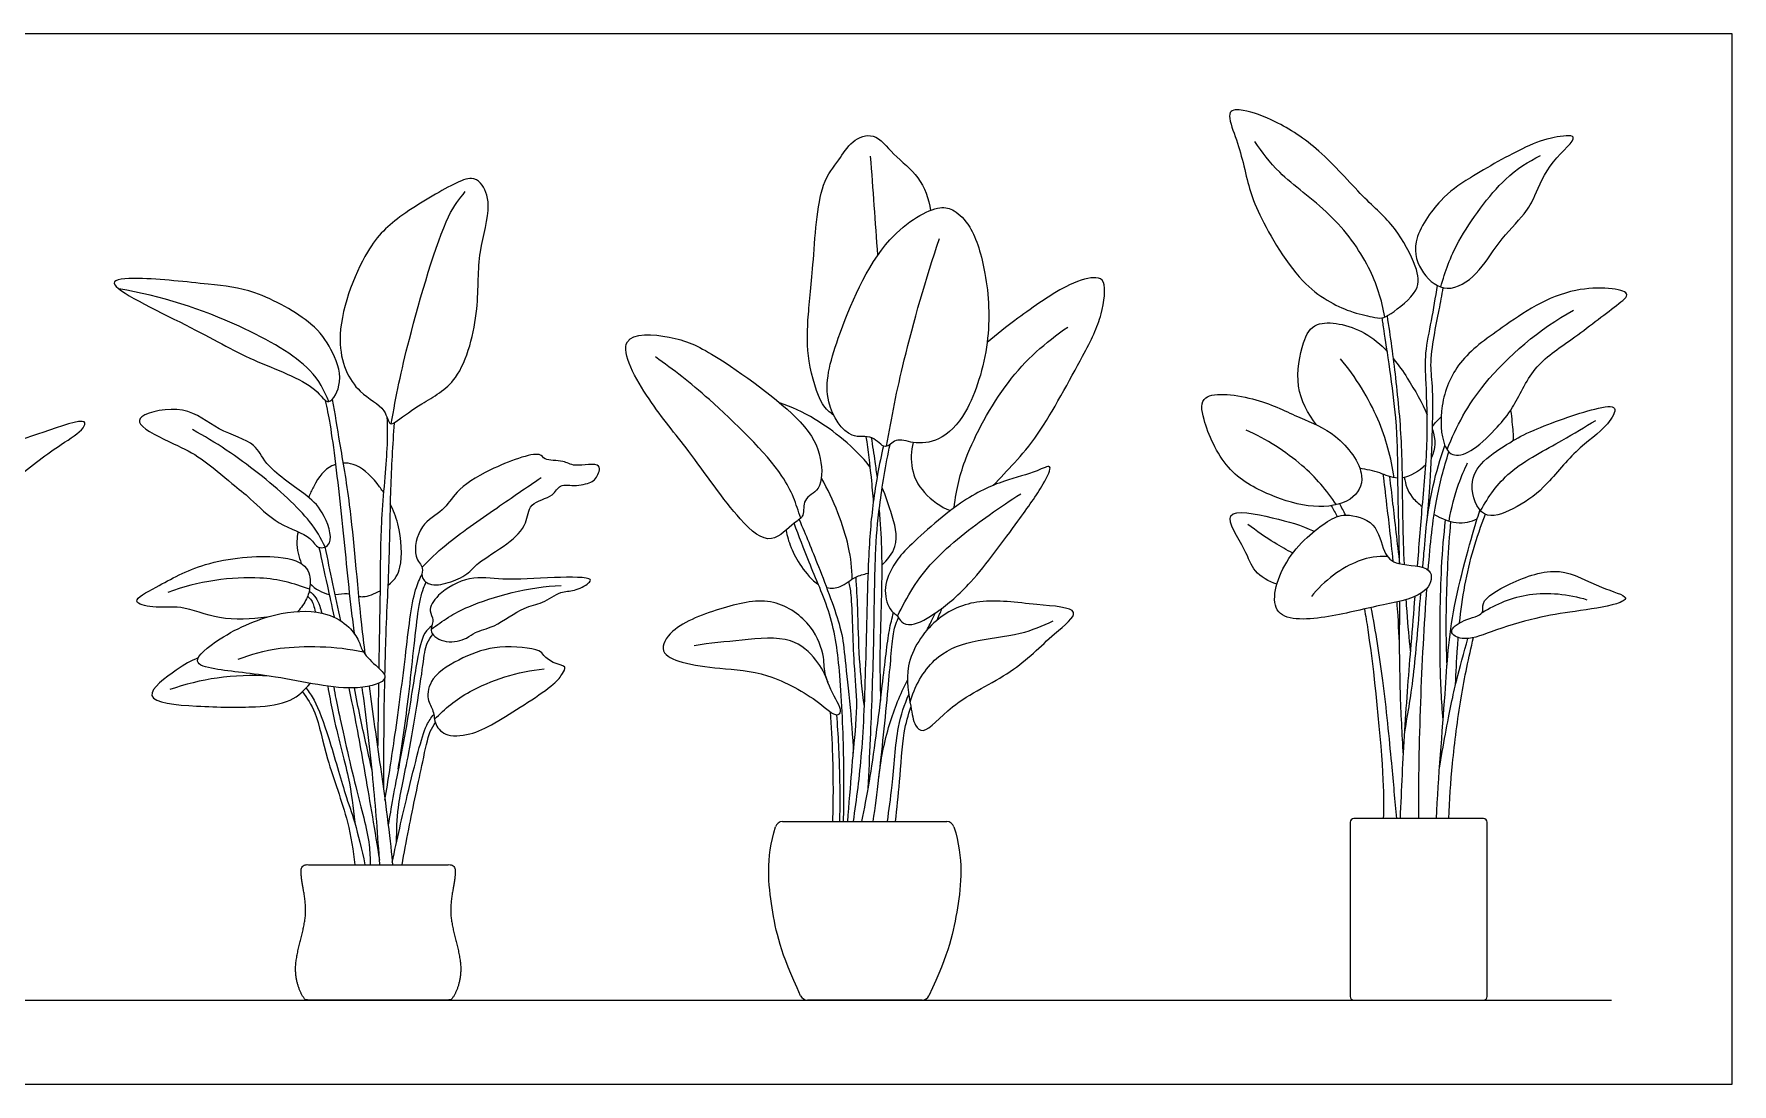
# Model space of a CAD drawing. Header units: millimetres. Extents: x 0.2 to 27.9, y 0.2 to 5.6.
# Drawn here: x 2.911 to 7.114, y 2.713 to 5.312 of the extents above; entities that cross this region are included whole.
import ezdxf

# ---------------------------------------------------------------- set-up
doc = ezdxf.new("R2010")
doc.units = ezdxf.units.MM
for name, color, linetype, true_color in [('AG-DIAGRAM', 7, 'Continuous', 0xfecc66), ('AG-PLANTS', 7, 'Continuous', 0x66ccff), ('X-VPRT', 6, 'Continuous', 0xff00ff)]:
    doc.layers.add(name, color=color, linetype=linetype, true_color=true_color)

msp = doc.modelspace()

# ---------------------------------------------------------------- linework, layer by layer
at = {"layer": 'AG-DIAGRAM'}
msp.add_line((0.4625, 2.921), (6.8157, 2.921), dxfattribs=at)
at = {"layer": 'AG-PLANTS'}
for centre, radius, start, end in [((4.7642, 3.3444), 0.0184, 90, 162.82), ((5.1706, 3.3444), 0.0184, 17.18, 90), ((6.1776, 3.3613), 0.0087, 90, 180), ((6.4988, 3.3613), 0.0087, 0, 90), ((4.8254, 2.9395), 0.0184, 205.0951, 270), ((5.1094, 2.9395), 0.0184, 270, 334.9049), ((6.1776, 2.9297), 0.0087, 180, 270), ((6.4988, 2.9297), 0.0087, 270, 360)]:
    msp.add_arc(centre, radius, start, end, dxfattribs=at)
for points, knots in [([(6.2699, 4.6205), (6.2599, 4.6137), (6.2481, 4.6067), (6.2204, 4.6127), (6.161, 4.6245), (6.0384, 4.6877), (5.9389, 4.871), (5.9171, 4.9333), (5.9021, 5.0037), (5.8835, 5.0616), (5.86, 5.1258), (5.9106, 5.125), (5.9889, 5.0964), (6.0968, 5.0271), (6.1972, 4.9085), (6.2815, 4.838), (6.333, 4.74), (6.345, 4.6752), (6.2879, 4.6329), (6.2699, 4.6205)], [0, 0, 0, 0, 0.297273, 0.587202, 1.031177, 1.722731, 2.564113, 3.048564, 3.530436, 4.014785, 4.440191, 4.775704, 5.315079, 5.986773, 6.719767, 7.344024, 7.951243, 8.402029, 8.941808, 8.941808, 8.941808, 8.941808]), ([(4.8908, 4.368), (4.8805, 4.3764), (4.8566, 4.393), (4.8238, 4.5066), (4.8252, 4.6058), (4.8409, 4.738), (4.8514, 4.9404), (4.9033, 4.9968), (4.9325, 5.049), (4.9936, 5.072), (5.0383, 5.0098), (5.1061, 4.9621), (5.1253, 4.9039), (5.1303, 4.8754)], [0, 0, 0, 0, 0.370677, 0.990661, 1.582365, 2.27453, 3.103324, 3.60539, 4.050078, 4.472674, 4.957079, 5.495085, 6.043145, 6.043145, 6.043145, 6.043145]), ([(6.2547, 4.6114), (6.2468, 4.6538), (6.2207, 4.7388), (6.1246, 4.8708), (5.9898, 4.9635), (5.9514, 5.0193), (5.9327, 5.0461)], [0, 0, 0, 0, 0.669344, 1.420248, 2.167649, 2.75028, 2.75028, 2.75028, 2.75028]), ([(6.7209, 5.0565), (6.7248, 5.0479), (6.6588, 4.9944), (6.6273, 4.9124), (6.6019, 4.8654), (6.532, 4.7962), (6.4882, 4.7171), (6.4089, 4.6661), (6.3427, 4.7177), (6.3157, 4.8006), (6.3928, 4.9072), (6.4615, 4.956), (6.603, 5.0355), (6.6626, 5.0555), (6.7179, 5.0633), (6.7209, 5.0565)], [0, 0, 0, 0, 0.519745, 1.09484, 1.520164, 2.093387, 2.667668, 3.19275, 3.684311, 4.207173, 4.848972, 5.415741, 6.149733, 6.65841, 7.065371, 7.065371, 7.065371, 7.065371]), ([(4.9997, 4.7643), (4.9969, 4.8054), (4.9912, 4.8876), (4.9851, 4.9689), (4.9819, 5.0095)], [0, 0, 0, 0, 0.654232, 1.304818, 1.304818, 1.304818, 1.304818]), ([(6.393, 4.686), (6.4041, 4.7251), (6.4291, 4.8002), (6.5474, 4.961), (6.6088, 4.995), (6.6398, 5.0113)], [0, 0, 0, 0, 0.650036, 1.463943, 2.066907, 2.066907, 2.066907, 2.066907]), ([(3.8111, 4.3553), (3.8034, 4.3498), (3.7894, 4.3398), (3.7824, 4.3901), (3.7061, 4.4221), (3.6421, 4.5566), (3.7284, 4.7827), (3.8146, 4.864), (3.9448, 4.9396), (3.9926, 4.959), (4.0214, 4.9446), (4.0469, 4.8836), (4.0066, 4.7684), (4.0158, 4.6347), (3.9717, 4.4501), (3.874, 4.4016), (3.8262, 4.3663), (3.8111, 4.3553)], [0, 0, 0, 0, 0.258002, 0.606445, 1.121266, 1.806447, 2.695775, 3.357654, 4.069728, 4.473436, 4.770449, 5.217535, 5.853515, 6.554205, 7.338528, 7.941886, 8.446596, 8.446596, 8.446596, 8.446596]), ([(3.7958, 4.3473), (3.8079, 4.4177), (3.8329, 4.543), (3.9272, 4.8648), (3.9639, 4.9022), (3.9789, 4.9225)], [0, 0, 0, 0, 0.861407, 1.910229, 2.421863, 2.421863, 2.421863, 2.421863]), ([(5.1885, 4.8743), (5.178, 4.8808), (5.148, 4.891), (5.0025, 4.811), (4.898, 4.5633), (4.8569, 4.4092), (4.9284, 4.3038), (4.9862, 4.3241), (5.0178, 4.2783), (5.0445, 4.3152), (5.0886, 4.296), (5.1568, 4.3035), (5.2283, 4.3759), (5.2814, 4.5496), (5.2716, 4.7143), (5.2358, 4.8344), (5.2015, 4.8662), (5.1885, 4.8743)], [0, 0, 0, 0, 0.354713, 1.067238, 2.043049, 2.785107, 3.374969, 3.789483, 4.159024, 4.481946, 4.865966, 5.33457, 5.907041, 6.69462, 7.464068, 8.111357, 8.550211, 8.550211, 8.550211, 8.550211]), ([(5.0215, 4.2916), (5.0337, 4.3634), (5.0618, 4.5062), (5.1185, 4.707), (5.1522, 4.8056)], [0, 0, 0, 0, 0.869257, 1.909457, 1.909457, 1.909457, 1.909457]), ([(3.6414, 4.4025), (3.6315, 4.4008), (3.6071, 4.4484), (3.4397, 4.5057), (3.3118, 4.5839), (3.0563, 4.7022), (3.1854, 4.7106), (3.3454, 4.6918), (3.4559, 4.6823), (3.6031, 4.6006), (3.647, 4.5349), (3.6808, 4.4571), (3.6523, 4.4044), (3.6414, 4.4025)], [0, 0, 0, 0, 0.399596, 1.16026, 1.972785, 2.813712, 3.273844, 4.048498, 4.686989, 5.427795, 5.954971, 6.48933, 6.928228, 6.928228, 6.928228, 6.928228]), ([(5.2844, 4.1947), (5.3031, 4.2127), (5.3408, 4.2537), (5.4014, 4.3207), (5.5082, 4.5165), (5.5552, 4.6077), (5.5665, 4.7), (5.5371, 4.7133), (5.4668, 4.6951), (5.344, 4.6079), (5.2949, 4.5694), (5.2702, 4.5484)], [0, 0, 0, 0, 0.518968, 1.088036, 1.960473, 2.591115, 3.111096, 3.384674, 3.869496, 4.594483, 5.174919, 5.174919, 5.174919, 5.174919]), ([(3.6414, 4.4025), (3.629, 4.4301), (3.6005, 4.492), (3.4131, 4.6016), (3.2244, 4.6653), (3.1218, 4.681)], [0, 0, 0, 0, 0.560624, 1.404824, 2.443085, 2.443085, 2.443085, 2.443085]), ([(6.3354, 3.9946), (6.3391, 4.0428), (6.3476, 4.1552), (6.3625, 4.3016), (6.357, 4.4453), (6.3526, 4.5217), (6.371, 4.603), (6.3799, 4.6604), (6.3849, 4.6895)], [2.63331, 2.63331, 2.63331, 2.63331, 3.267993, 4.023961, 4.720897, 5.232379, 5.761112, 6.314755, 6.314755, 6.314755, 6.314755]), ([(6.3485, 3.9917), (6.3494, 4.004), (6.3559, 4.082), (6.3668, 4.1752), (6.3772, 4.429), (6.3655, 4.4887), (6.3754, 4.565), (6.3891, 4.6263), (6.3957, 4.6659), (6.3987, 4.6843)], [1.598317, 1.598317, 1.598317, 1.598317, 1.732116, 2.485151, 3.395287, 3.864652, 4.362365, 4.843147, 5.258787, 5.258787, 5.258787, 5.258787]), ([(6.5705, 4.3883), (6.5585, 4.3683), (6.5339, 4.3403), (6.4789, 4.2821), (6.425, 4.2619), (6.3947, 4.2962), (6.3883, 4.397), (6.4342, 4.5075), (6.5475, 4.5875), (6.7033, 4.6964), (6.8804, 4.6788), (6.8188, 4.6347), (6.7172, 4.5538), (6.6203, 4.4936), (6.5864, 4.4148), (6.5705, 4.3883)], [0, 0, 0, 0, 0.464182, 0.989511, 1.403214, 1.751786, 2.329644, 2.961705, 3.647644, 4.487921, 5.147938, 5.512195, 6.202034, 6.841502, 7.457763, 7.457763, 7.457763, 7.457763]), ([(6.4083, 4.2836), (6.4322, 4.3417), (6.4907, 4.4557), (6.6379, 4.5834), (6.7213, 4.6284)], [0, 0, 0, 0, 0.807752, 1.799997, 1.799997, 1.799997, 1.799997]), ([(5.1884, 4.1391), (5.1953, 4.1896), (5.2124, 4.2661), (5.3153, 4.4621), (5.4146, 4.5486), (5.4696, 4.5868)], [0, 0, 0, 0, 0.63283, 1.492987, 2.32682, 2.32682, 2.32682, 2.32682]), ([(6.0856, 4.3444), (6.0637, 4.3721), (6.0284, 4.4369), (6.0493, 4.547), (6.0808, 4.6094), (6.1911, 4.5888), (6.2439, 4.544), (6.2604, 4.5263)], [0, 0, 0, 0, 0.605678, 1.216869, 1.659806, 2.300448, 2.642357, 2.642357, 2.642357, 2.642357]), ([(6.2909, 4.001), (6.2904, 4.0357), (6.2885, 4.1219), (6.2856, 4.2328), (6.2876, 4.3532), (6.2526, 4.577), (6.2494, 4.5986), (6.2477, 4.6094)], [0.97887, 0.97887, 0.97887, 0.97887, 1.438986, 2.099011, 2.776885, 3.643596, 3.980314, 3.980314, 3.980314, 3.980314]), ([(6.3029, 3.9988), (6.3014, 4.0336), (6.2976, 4.144), (6.2992, 4.2889), (6.2831, 4.4563), (6.2688, 4.5636), (6.2607, 4.6145)], [1.064741, 1.064741, 1.064741, 1.064741, 1.456913, 2.264956, 3.031727, 3.73105, 3.73105, 3.73105, 3.73105]), ([(4.5962, 4.5148), (4.5529, 4.5415), (4.4995, 4.5655), (4.3324, 4.5766), (4.4394, 4.3904), (4.5304, 4.2871), (4.6479, 4.1138), (4.7343, 4.0408), (4.7905, 4.1035), (4.8199, 4.1168), (4.8118, 4.1641), (4.8639, 4.1819), (4.8614, 4.2703), (4.8186, 4.3614), (4.6601, 4.4754), (4.5962, 4.5148)], [0, 0, 0, 0, 0.65141, 1.251164, 1.973651, 2.72477, 3.578054, 4.140633, 4.624318, 4.943802, 5.300711, 5.68885, 6.193784, 6.792335, 7.7534, 7.7534, 7.7534, 7.7534]), ([(4.8089, 4.1136), (4.7969, 4.1498), (4.7755, 4.225), (4.58, 4.4149), (4.4957, 4.4801), (4.4493, 4.5128)], [0, 0, 0, 0, 0.629396, 1.579593, 2.347357, 2.347357, 2.347357, 2.347357]), ([(6.2772, 4.2139), (6.27, 4.2634), (6.2447, 4.3615), (6.1823, 4.4634), (6.1444, 4.5082)], [0, 0, 0, 0, 0.720463, 1.501636, 1.501636, 1.501636, 1.501636]), ([(6.2758, 4.5085), (6.2882, 4.4932), (6.32, 4.447), (6.3467, 4.3989), (6.3592, 4.3696)], [2.7534474, 2.7534474, 2.7534474, 2.7534474, 3.0291636, 3.534985, 3.534985, 3.534985, 3.534985]), ([(6.1324, 4.3159), (6.1037, 4.3389), (6.0416, 4.3607), (5.9464, 4.4122), (5.794, 4.4317), (5.8043, 4.3507), (5.8578, 4.2283), (5.9675, 4.1687), (6.0742, 4.1357), (6.1739, 4.1496), (6.2154, 4.2219), (6.1635, 4.291), (6.1324, 4.3159)], [0, 0, 0, 0, 0.588062, 1.225333, 1.880949, 2.312437, 2.990273, 3.642206, 4.266067, 4.830625, 5.301838, 5.937489, 5.937489, 5.937489, 5.937489]), ([(3.6168, 4.0415), (3.6081, 4.0446), (3.5978, 4.0719), (3.5124, 4.0959), (3.4482, 4.163), (3.4022, 4.1983), (3.3243, 4.2656), (3.2633, 4.2952), (3.1678, 4.3393), (3.1744, 4.3732), (3.2916, 4.3974), (3.3622, 4.329), (3.4639, 4.3016), (3.4796, 4.2442), (3.583, 4.1736), (3.626, 4.1363), (3.6585, 4.0483), (3.625, 4.0387), (3.6168, 4.0415)], [0, 0, 0, 0, 0.328819, 0.87271, 1.437076, 1.893721, 2.473531, 2.995219, 3.567353, 3.821699, 4.416108, 5.009955, 5.581398, 6.017692, 6.65716, 7.135104, 7.649896, 7.961344, 7.961344, 7.961344, 7.961344]), ([(3.7052, 3.8266), (3.7025, 3.8462), (3.6905, 3.9373), (3.6752, 4.1151), (3.6473, 4.3422), (3.6373, 4.3849), (3.6329, 4.4051)], [2.413011, 2.413011, 2.413011, 2.413011, 2.665709, 3.576483, 4.452174, 4.915532, 4.915532, 4.915532, 4.915532]), ([(3.6497, 4.4076), (3.6559, 4.3717), (3.668, 4.2962), (3.6966, 4.1396), (3.7121, 3.9332), (3.7275, 3.8016), (3.7305, 3.7773)], [0, 0, 0, 0, 0.6147, 1.347776, 2.364086, 2.593128, 2.593128, 2.593128, 2.593128]), ([(4.98, 4.2412), (4.944, 4.2885), (4.8465, 4.3638), (4.7872, 4.3884), (4.7568, 4.3992)], [3.978698, 3.978698, 3.978698, 3.978698, 4.767506, 5.353293, 5.353293, 5.353293, 5.353293]), ([(6.5636, 4.3006), (6.5431, 4.2882), (6.4953, 4.258), (6.4586, 4.2), (6.4923, 4.1031), (6.5778, 4.1364), (6.6517, 4.1869), (6.7223, 4.2825), (6.8044, 4.3366), (6.8358, 4.3957), (6.765, 4.3852), (6.6208, 4.3338), (6.5825, 4.3121), (6.5636, 4.3006)], [0, 0, 0, 0, 0.522689, 1.000375, 1.517834, 2.01553, 2.583623, 3.224674, 3.823802, 4.204993, 4.613308, 5.356634, 5.840742, 5.840742, 5.840742, 5.840742]), ([(6.5655, 4.3802), (6.5674, 4.3709), (6.5697, 4.3401), (6.5727, 4.3209), (6.5715, 4.3053)], [1.4241248, 1.4241248, 1.4241248, 1.4241248, 1.6163279, 2.019442, 2.019442, 2.019442, 2.019442]), ([(2.5427, 3.9991), (2.5276, 4.0013), (2.5059, 4.0274), (2.5557, 4.1315), (2.778, 4.2748), (2.9136, 4.3186), (3.0448, 4.3652), (3.0329, 4.3307), (2.9719, 4.2926), (2.8575, 4.2102), (2.7161, 4.0626), (2.5755, 3.9945), (2.5427, 3.9991)], [0, 0, 0, 0, 0.350284, 0.934343, 1.886969, 2.652498, 3.258027, 3.483584, 3.969805, 4.671008, 5.547095, 6.310866, 6.310866, 6.310866, 6.310866]), ([(3.632, 4.0425), (3.6208, 4.0645), (3.5975, 4.1111), (3.4649, 4.2325), (3.3613, 4.3015), (3.3037, 4.3328)], [0, 0, 0, 0, 0.505716, 1.279772, 2.10464, 2.10464, 2.10464, 2.10464]), ([(3.7851, 4.3634), (3.7855, 4.3375), (3.7872, 4.2851), (3.7686, 4.1081), (3.7687, 3.9601), (3.7665, 3.8518), (3.7651, 3.7661), (3.7647, 3.7425)], [0, 0, 0, 0, 0.518743, 1.296034, 2.017552, 2.741899, 3.003063, 3.003063, 3.003063, 3.003063]), ([(3.8027, 4.3496), (3.799, 4.2949), (3.7925, 4.1851), (3.7913, 4.0117), (3.783, 3.8702), (3.7798, 3.7551), (3.7791, 3.7252)], [0, 0, 0, 0, 0.755018, 1.517797, 2.363876, 2.645706, 2.645706, 2.645706, 2.645706]), ([(6.1349, 4.1471), (6.1104, 4.1827), (6.0539, 4.2498), (5.961, 4.3099), (5.9112, 4.3318)], [0, 0, 0, 0, 0.670407, 1.422243, 1.422243, 1.422243, 1.422243]), ([(6.4913, 4.1322), (6.511, 4.167), (6.556, 4.2346), (6.6945, 4.3048), (6.7483, 4.3394), (6.7764, 4.3557)], [0, 0, 0, 0, 0.644235, 1.365405, 1.946227, 1.946227, 1.946227, 1.946227]), ([(5.0134, 4.2926), (5.003, 4.2467), (4.986, 4.1502), (4.9746, 4.0088), (4.97, 3.7515), (4.9619, 3.5357), (4.947, 3.4193), (4.9385, 3.3629)], [0, 0, 0, 0, 0.69958, 1.404197, 2.34774, 3.222578, 3.992484, 3.992484, 3.992484, 3.992484]), ([(4.9703, 4.3154), (4.9753, 4.282), (4.9834, 4.2149), (4.9869, 4.1734), (4.9884, 4.1526)], [0, 0, 0, 0, 0.592344, 1.057884, 1.057884, 1.057884, 1.057884]), ([(4.9762, 3.4452), (4.9781, 3.4863), (4.9818, 3.5705), (4.9911, 3.8032), (4.9917, 4.0204), (5.0026, 4.1428), (5.0192, 4.2462), (5.03, 4.2961)], [0, 0, 0, 0, 0.653735, 1.555432, 2.426922, 3.079505, 3.807989, 3.807989, 3.807989, 3.807989]), ([(4.9834, 4.3131), (4.9866, 4.2934), (4.9925, 4.254), (4.996, 4.2272), (4.9978, 4.2138)], [0, 0, 0, 0, 0.4552812, 0.8296947, 0.8296947, 0.8296947, 0.8296947]), ([(5.0875, 4.3011), (5.0816, 4.2803), (5.0805, 4.2352), (5.1053, 4.1791), (5.1557, 4.1408), (5.1798, 4.1327)], [0, 0, 0, 0, 0.472893, 0.939359, 1.364272, 1.364272, 1.364272, 1.364272]), ([(6.3579, 4.0981), (6.3615, 4.1304), (6.3722, 4.1945), (6.3915, 4.261), (6.4031, 4.2935)], [0, 0, 0, 0, 0.580446, 1.179513, 1.179513, 1.179513, 1.179513]), ([(3.6586, 4.247), (3.6551, 4.2459), (3.6329, 4.237), (3.6126, 4.2129), (3.5949, 4.1744), (3.5911, 4.1653)], [4.1967626, 4.1967626, 4.1967626, 4.1967626, 4.2844208, 4.7741469, 4.9163771, 4.9163771, 4.9163771, 4.9163771]), ([(3.7766, 4.1775), (3.7715, 4.1851), (3.7487, 4.2163), (3.715, 4.2469), (3.6846, 4.2506), (3.6764, 4.2502)], [3.1864173, 3.1864173, 3.1864173, 3.1864173, 3.3432631, 3.8570789, 4.0520505, 4.0520505, 4.0520505, 4.0520505]), ([(4.3035, 4.2155), (4.3003, 4.2098), (4.2944, 4.2033), (4.254, 4.1909), (4.2106, 4.2005), (4.1987, 4.1653), (4.133, 4.1534), (4.1343, 4.0971), (4.0842, 4.0475), (4.0097, 4.0057), (3.9855, 3.9732), (3.9378, 3.9528), (3.8904, 3.9439), (3.8671, 3.9691), (3.8776, 3.9921), (3.8471, 4.0185), (3.8646, 4.1011), (3.9259, 4.13), (3.9568, 4.1841), (4.0327, 4.2347), (4.1651, 4.2841), (4.1728, 4.2551), (4.2243, 4.2584), (4.2458, 4.2379), (4.3229, 4.2561), (4.3079, 4.2231), (4.3035, 4.2155)], [0, 0, 0, 0, 0.227623, 0.601014, 0.970544, 1.291197, 1.732933, 2.133126, 2.622548, 3.164954, 3.535406, 3.953739, 4.354407, 4.658492, 4.920723, 5.26122, 5.767193, 6.240198, 6.683721, 7.271995, 7.933101, 8.182577, 8.571931, 8.909741, 9.355314, 9.663982, 9.663982, 9.663982, 9.663982]), ([(6.3618, 3.9851), (6.367, 4.051), (6.3783, 4.1575), (6.4005, 4.2382), (6.4129, 4.2779)], [2.10075, 2.10075, 2.10075, 2.10075, 2.847626, 3.504884, 3.504884, 3.504884, 3.504884]), ([(6.4136, 4.1066), (6.4185, 4.1376), (6.4353, 4.1986), (6.4509, 4.2334), (6.4593, 4.2505)], [0, 0, 0, 0, 0.571399, 1.016184, 1.016184, 1.016184, 1.016184]), ([(3.8717, 3.9918), (3.8908, 4.0114), (3.9294, 4.0508), (4.0597, 4.141), (4.1294, 4.1895), (4.1663, 4.214)], [0, 0, 0, 0, 0.533593, 1.26501, 1.943588, 1.943588, 1.943588, 1.943588]), ([(4.9363, 3.9628), (4.9352, 3.9903), (4.9321, 4.0458), (4.8914, 4.1612), (4.86, 4.2124)], [0, 0, 0, 0, 0.534961, 1.325042, 1.325042, 1.325042, 1.325042]), ([(5.0836, 3.8506), (5.0729, 3.8492), (5.057, 3.8546), (5.0498, 3.8728), (5.0251, 3.8877), (5.0115, 3.9438), (5.0395, 4.0007), (5.0708, 4.0411), (5.2035, 4.1593), (5.3074, 4.207), (5.3875, 4.2255), (5.4369, 4.2526), (5.4052, 4.1865), (5.3458, 4.1062), (5.2347, 3.9521), (5.1536, 3.8844), (5.1014, 3.8528), (5.0836, 3.8506)], [0, 0, 0, 0, 0.297915, 0.543126, 0.844981, 1.274705, 1.72802, 2.154841, 2.930053, 3.577734, 4.119888, 4.456111, 4.851119, 5.473149, 6.283297, 6.904406, 7.398691, 7.398691, 7.398691, 7.398691]), ([(6.2866, 4.2129), (6.2701, 4.2134), (6.2408, 4.2291), (6.2089, 4.2335), (6.1923, 4.2375)], [4.8459178, 4.8459178, 4.8459178, 4.8459178, 5.2178669, 5.6385195, 5.6385195, 5.6385195, 5.6385195]), ([(6.2753, 4.0068), (6.2698, 4.0608), (6.258, 4.1613), (6.2538, 4.1971), (6.2506, 4.2225)], [1.988578, 1.988578, 1.988578, 1.988578, 2.519721, 3.0362, 3.0362, 3.0362, 3.0362]), ([(6.2661, 4.2168), (6.2686, 4.1942), (6.2738, 4.1491), (6.2851, 4.0504), (6.2909, 4.001)], [0, 0, 0, 0, 0.48567, 1.204242, 1.204242, 1.204242, 1.204242]), ([(6.3024, 4.2146), (6.3063, 4.1974), (6.3094, 4.1761), (6.3372, 4.15), (6.3472, 4.1423)], [0, 0, 0, 0, 0.4277714, 0.618362, 0.618362, 0.618362, 0.618362]), ([(5.0094, 3.9974), (5.0237, 4.0096), (5.0562, 4.0517), (5.0363, 4.1175), (5.0194, 4.1687), (5.0105, 4.1885)], [2.428664, 2.428664, 2.428664, 2.428664, 2.784616, 3.333431, 3.675446, 3.675446, 3.675446, 3.675446]), ([(5.0484, 3.8709), (5.0716, 3.9194), (5.1251, 4.0108), (5.2746, 4.1223), (5.3268, 4.1574), (5.3535, 4.174)], [0, 0, 0, 0, 0.747294, 1.537529, 2.109249, 2.109249, 2.109249, 2.109249]), ([(3.7872, 3.947), (3.8064, 3.9632), (3.8238, 3.9911), (3.821, 4.0815), (3.8007, 4.1337), (3.7929, 4.1492)], [1.654582, 1.654582, 1.654582, 1.654582, 2.077703, 2.70985, 3.003978, 3.003978, 3.003978, 3.003978]), ([(5.0031, 4.1343), (5.0058, 4.103), (5.0096, 4.0383), (5.0099, 3.9393), (5.0036, 3.782), (5.0054, 3.703), (5.0066, 3.6625)], [0, 0, 0, 0, 0.570471, 1.161587, 1.895718, 2.544095, 2.544095, 2.544095, 2.544095]), ([(5.9872, 3.9502), (5.9675, 3.9568), (5.926, 3.981), (5.9142, 4.0324), (5.8344, 4.1468), (5.9893, 4.1124), (6.0468, 4.0969), (6.0797, 4.0814)], [0, 0, 0, 0, 0.46457, 0.920063, 1.477488, 2.074171, 2.688246, 2.688246, 2.688246, 2.688246]), ([(6.2245, 4.0967), (6.208, 4.1142), (6.1554, 4.127), (6.1089, 4.1073), (5.9997, 4.0192), (5.9571, 3.8522), (6.1263, 3.8684), (6.2422, 3.8996), (6.3645, 3.9203), (6.3787, 3.9992), (6.2834, 3.9936), (6.2484, 4.0284), (6.241, 4.0792), (6.2245, 4.0967)], [0, 0, 0, 0, 0.493459, 0.90451, 1.605928, 2.262859, 2.916985, 3.610635, 4.236176, 4.635703, 5.150496, 5.551507, 6.048321, 6.048321, 6.048321, 6.048321]), ([(6.3765, 4.1229), (6.3947, 4.1127), (6.4372, 4.0957), (6.4676, 4.105), (6.4831, 4.1125)], [0.7886504, 0.7886504, 0.7886504, 0.7886504, 1.0872541, 1.4407811, 1.4407811, 1.4407811, 1.4407811]), ([(6.3823, 3.37), (6.3869, 3.4729), (6.4054, 3.6825), (6.4147, 3.8794), (6.4782, 4.0976), (6.4879, 4.1281), (6.4897, 4.1339)], [0, 0, 0, 0, 1.034748, 1.905768, 2.785221, 3.00151, 3.00151, 3.00151, 3.00151]), ([(6.4396, 3.8547), (6.4426, 3.8843), (6.4543, 3.9759), (6.4813, 4.0665), (6.5032, 4.1234)], [0.874698, 0.874698, 0.874698, 0.874698, 1.296192, 2.092109, 2.092109, 2.092109, 2.092109]), ([(3.565, 4.0803), (3.5635, 4.0719), (3.5593, 4.0379), (3.5671, 4.0192), (3.573, 4.0013)], [5.3366548, 5.3366548, 5.3366548, 5.3366548, 5.4703996, 5.9133077, 5.9133077, 5.9133077, 5.9133077]), ([(4.7726, 4.0836), (4.7756, 4.0689), (4.7823, 4.0407), (4.8189, 3.973), (4.8531, 3.9492)], [0, 0, 0, 0, 0.418113, 1.055771, 1.055771, 1.055771, 1.055771]), ([(4.9149, 3.3629), (4.9162, 3.4146), (4.9167, 3.5165), (4.9087, 3.7253), (4.888, 3.8741), (4.8282, 4.0037), (4.805, 4.0689), (4.7927, 4.101)], [0, 0, 0, 0, 0.733026, 1.579214, 2.308677, 3.000097, 3.597983, 3.597983, 3.597983, 3.597983]), ([(4.8049, 4.1101), (4.8218, 4.0717), (4.8516, 3.9994), (4.9115, 3.8411), (4.9167, 3.7738), (4.9362, 3.6122), (4.9391, 3.5321)], [0, 0, 0, 0, 0.66023, 1.401363, 1.906419, 2.818906, 2.818906, 2.818906, 2.818906]), ([(6.0269, 4.0272), (6.0113, 4.0353), (5.9804, 4.0523), (5.9365, 4.0821), (5.9155, 4.0983)], [0, 0, 0, 0, 0.4273338, 0.9521536, 0.9521536, 0.9521536, 0.9521536]), ([(6.3987, 3.6148), (6.395, 3.6625), (6.3889, 3.7539), (6.3929, 3.9924), (6.4005, 4.0698), (6.4046, 4.1096)], [0, 0, 0, 0, 0.705688, 1.601025, 2.246123, 2.246123, 2.246123, 2.246123]), ([(6.4085, 3.7501), (6.4066, 3.8007), (6.4051, 3.9019), (6.4119, 4.0377), (6.4181, 4.1053)], [0, 0, 0, 0, 0.724809, 1.564777, 1.564777, 1.564777, 1.564777]), ([(3.6168, 4.0415), (3.6238, 4.0094), (3.6314, 3.9743), (3.6479, 3.8975), (3.654, 3.8687)], [0, 0, 0, 0, 0.5843928, 0.8880175, 0.8880175, 0.8880175, 0.8880175]), ([(3.4875, 3.8686), (3.4491, 3.8632), (3.3714, 3.8591), (3.2764, 3.8998), (3.2123, 3.8895), (3.1438, 3.9064), (3.2268, 3.9491), (3.33, 4.0094), (3.5104, 4.0269), (3.5943, 3.999), (3.5961, 3.944), (3.5877, 3.9138), (3.573, 3.8918), (3.5641, 3.8828)], [0, 0, 0, 0, 0.63533, 1.221632, 1.712154, 2.091615, 2.546051, 3.22634, 4.018078, 4.530786, 4.92493, 5.257262, 5.620098, 5.620098, 5.620098, 5.620098]), ([(6.261, 4.0191), (6.2366, 4.0189), (6.1858, 4.0167), (6.1017, 3.9585), (6.0726, 3.9196)], [0, 0, 0, 0, 0.503576, 1.213542, 1.213542, 1.213542, 1.213542]), ([(3.5933, 3.938), (3.5538, 3.9523), (3.4716, 3.9773), (3.3142, 3.9583), (3.243, 3.9299)], [0, 0, 0, 0, 0.661082, 1.553543, 1.553543, 1.553543, 1.553543]), ([(3.78, 3.4161), (3.7882, 3.4658), (3.804, 3.5662), (3.8307, 3.7648), (3.8477, 3.9251), (3.8658, 3.963), (3.8716, 3.974)], [0, 0, 0, 0, 0.722794, 1.571827, 2.332214, 2.644174, 2.644174, 2.644174, 2.644174]), ([(3.813, 3.4928), (3.8225, 3.5546), (3.8401, 3.6702), (3.8588, 3.8736), (3.8711, 3.9304), (3.8794, 3.9508), (3.8816, 3.9557)], [0, 0, 0, 0, 0.805864, 1.639791, 2.110461, 2.264478, 2.264478, 2.264478, 2.264478]), ([(4.0041, 3.8307), (3.9959, 3.8268), (3.9831, 3.8144), (3.9324, 3.8011), (3.8848, 3.8286), (3.905, 3.8625), (3.8849, 3.8848), (3.911, 3.9296), (3.9906, 3.9743), (4.0743, 3.9583), (4.1878, 3.9677), (4.297, 3.9686), (4.283, 3.9505), (4.248, 3.9316), (4.2141, 3.9347), (4.1693, 3.9009), (4.1225, 3.8958), (4.0533, 3.843), (4.0153, 3.8361), (4.0041, 3.8307)], [0, 0, 0, 0, 0.301935, 0.720275, 1.108755, 1.42868, 1.714053, 2.103831, 2.652748, 3.186864, 3.852212, 4.405922, 4.58755, 4.95588, 5.300464, 5.721639, 6.129494, 6.674195, 7.085364, 7.085364, 7.085364, 7.085364]), ([(4.873, 3.9419), (4.8848, 3.9396), (4.914, 3.9423), (4.9405, 3.9704), (4.9644, 3.9741), (4.9753, 3.9777)], [1.2013964, 1.2013964, 1.2013964, 1.2013964, 1.4601909, 1.8576675, 2.1452132, 2.1452132, 2.1452132, 2.1452132]), ([(4.9254, 3.3629), (4.9284, 3.4035), (4.9353, 3.4868), (4.9385, 3.5297), (4.952, 3.6564), (4.9391, 3.746), (4.9367, 3.9242), (4.9303, 3.946), (4.9282, 3.9572)], [0, 0, 0, 0, 0.650498, 1.056442, 1.690342, 2.300365, 3.064338, 3.408259, 3.408259, 3.408259, 3.408259]), ([(4.9451, 3.968), (4.9466, 3.9417), (4.9498, 3.8887), (4.9522, 3.7632), (4.9606, 3.6869), (4.9657, 3.6477)], [0, 0, 0, 0, 0.523693, 1.177551, 1.817949, 1.817949, 1.817949, 1.817949]), ([(6.495, 3.8799), (6.4896, 3.8713), (6.45, 3.8648), (6.4064, 3.8328), (6.4513, 3.8071), (6.5197, 3.8346), (6.6293, 3.8689), (6.7214, 3.8828), (6.8209, 3.8962), (6.867, 3.9194), (6.7788, 3.9417), (6.6888, 4), (6.5685, 3.957), (6.4886, 3.91), (6.4988, 3.8858), (6.495, 3.8799)], [0, 0, 0, 0, 0.409353, 0.78744, 1.115601, 1.619765, 2.252002, 2.836834, 3.436377, 3.740745, 4.215612, 4.835588, 5.494905, 6.027733, 6.310744, 6.310744, 6.310744, 6.310744]), ([(3.5886, 3.9204), (3.5921, 3.9173), (3.5999, 3.9106), (3.6047, 3.8953), (3.6076, 3.8815)], [0, 0, 0, 0, 0.2209327, 0.5217969, 0.5217969, 0.5217969, 0.5217969]), ([(3.5925, 3.9333), (3.5987, 3.9286), (3.6102, 3.9162), (3.6171, 3.9022), (3.622, 3.8853), (3.6238, 3.8787)], [0, 0, 0, 0, 0.2850235, 0.5664748, 0.7130062, 0.7130062, 0.7130062, 0.7130062]), ([(3.657, 3.9247), (3.6674, 3.9255), (3.6796, 3.9283), (3.6908, 3.9264), (3.6929, 3.926)], [0.5533781, 0.5533781, 0.5533781, 0.5533781, 0.8253107, 0.8858462, 0.8858462, 0.8858462, 0.8858462]), ([(3.7148, 3.9202), (3.7184, 3.9196), (3.7339, 3.9182), (3.7541, 3.9263), (3.7679, 3.9342)], [1.0991741, 1.0991741, 1.0991741, 1.0991741, 1.199251, 1.5029491, 1.5029491, 1.5029491, 1.5029491]), ([(3.8947, 3.8389), (3.9237, 3.8603), (3.9835, 3.9027), (4.1381, 3.9451), (4.2163, 3.9469)], [0, 0, 0, 0, 0.612664, 1.513881, 1.513881, 1.513881, 1.513881]), ([(4.8995, 3.6591), (4.9051, 3.6485), (4.9115, 3.636), (4.8961, 3.6194), (4.8486, 3.666), (4.7284, 3.7343), (4.6109, 3.7407), (4.5199, 3.7525), (4.4549, 3.7804), (4.4903, 3.848), (4.6178, 3.8948), (4.742, 3.9225), (4.8398, 3.8518), (4.8691, 3.7702), (4.8651, 3.7237), (4.8903, 3.6765), (4.8995, 3.6591)], [0, 0, 0, 0, 0.296663, 0.500068, 0.938036, 1.639724, 2.283224, 2.855185, 3.286642, 3.716602, 4.40585, 5.064611, 5.681179, 6.210777, 6.614216, 7.106469, 7.106469, 7.106469, 7.106469]), ([(5.4841, 3.8804), (5.4883, 3.8688), (5.4247, 3.8207), (5.334, 3.7257), (5.1858, 3.663), (5.1166, 3.5753), (5.0884, 3.6021), (5.0813, 3.6514), (5.0601, 3.7528), (5.1373, 3.871), (5.2528, 3.9186), (5.38, 3.8991), (5.4794, 3.8936), (5.4841, 3.8804)], [0, 0, 0, 0, 0.494821, 1.200424, 1.962435, 2.530095, 2.811451, 3.220916, 3.809235, 4.483715, 5.120671, 5.820824, 6.387836, 6.387836, 6.387836, 6.387836]), ([(6.2931, 3.37), (6.2958, 3.4428), (6.3027, 3.5852), (6.3182, 3.7857), (6.3262, 3.8807), (6.3295, 3.92)], [0, 0, 0, 0, 0.870221, 1.729363, 2.291568, 2.291568, 2.291568, 2.291568]), ([(6.3037, 3.5849), (6.3124, 3.6348), (6.3262, 3.7102), (6.3382, 3.861), (6.3434, 3.9271)], [0, 0, 0, 0, 0.725171, 1.377285, 1.377285, 1.377285, 1.377285]), ([(6.3183, 3.7853), (6.3149, 3.8179), (6.3115, 3.8503), (6.3081, 3.902), (6.3074, 3.9123)], [0, 0, 0, 0, 0.5831025, 0.7191666, 0.7191666, 0.7191666, 0.7191666]), ([(6.3382, 3.37), (6.3382, 3.4659), (6.341, 3.6442), (6.3521, 3.8519), (6.3584, 3.9396)], [0, 0, 0, 0, 0.998424, 1.934294, 1.934294, 1.934294, 1.934294]), ([(6.495, 3.8799), (6.5306, 3.902), (6.6106, 3.9357), (6.7092, 3.9263), (6.7546, 3.912)], [0, 0, 0, 0, 0.659317, 1.362518, 1.362518, 1.362518, 1.362518]), ([(3.7267, 3.7827), (3.7208, 3.792), (3.7166, 3.8109), (3.6915, 3.8478), (3.6348, 3.884), (3.5176, 3.8874), (3.3789, 3.8269), (3.2939, 3.7561), (3.3703, 3.7354), (3.5115, 3.7259), (3.698, 3.6789), (3.7961, 3.7132), (3.7603, 3.7467), (3.7344, 3.7705), (3.7267, 3.7827)], [0, 0, 0, 0, 0.321597, 0.700604, 1.16843, 1.793799, 2.546438, 3.066624, 3.46902, 4.193635, 5.035481, 5.534193, 5.866428, 6.289724, 6.289724, 6.289724, 6.289724]), ([(4.9598, 3.3629), (4.9668, 3.3961), (4.9811, 3.462), (5.0113, 3.6949), (5.0256, 3.8321), (5.0348, 3.8653), (5.0387, 3.8801)], [0, 0, 0, 0, 0.593924, 1.50134, 2.192681, 2.591187, 2.591187, 2.591187, 2.591187]), ([(4.9884, 3.3629), (4.9933, 3.3994), (5.0031, 3.4724), (5.0258, 3.6863), (5.0362, 3.8232), (5.0428, 3.8505), (5.051, 3.8675)], [0, 0, 0, 0, 0.644862, 1.555556, 2.270793, 2.622622, 2.622622, 2.622622, 2.622622]), ([(5.121, 3.8362), (5.1262, 3.8461), (5.1361, 3.8661), (5.1402, 3.8749), (5.1423, 3.8793)], [0, 0, 0, 0, 0.3405481, 0.5651205, 0.5651205, 0.5651205, 0.5651205]), ([(5.1477, 3.8626), (5.1498, 3.8706), (5.1549, 3.8806), (5.1572, 3.8868), (5.1585, 3.8909)], [0.1173389, 0.1173389, 0.1173389, 0.1173389, 0.2917205, 0.5028083, 0.5028083, 0.5028083, 0.5028083]), ([(6.204, 3.8888), (6.2069, 3.8724), (6.2296, 3.7316), (6.2543, 3.4511), (6.251, 3.3968), (6.2506, 3.37)], [1.295315, 1.295315, 1.295315, 1.295315, 1.457341, 2.616999, 3.145123, 3.145123, 3.145123, 3.145123]), ([(6.2838, 3.37), (6.28, 3.4157), (6.2714, 3.5077), (6.2522, 3.7088), (6.232, 3.8329), (6.2206, 3.8926)], [0, 0, 0, 0, 0.690434, 1.535142, 2.291544, 2.291544, 2.291544, 2.291544]), ([(6.3003, 3.5277), (6.2975, 3.5795), (6.291, 3.6889), (6.2921, 3.805), (6.2855, 3.8949), (6.2846, 3.9065)], [0, 0, 0, 0, 0.734079, 1.544377, 1.661006, 1.661006, 1.661006, 1.661006]), ([(3.8962, 3.8474), (3.8897, 3.8419), (3.8738, 3.8298), (3.8566, 3.7522), (3.8375, 3.6147), (3.799, 3.4231), (3.7919, 3.3772), (3.7882, 3.3546)], [0, 0, 0, 0, 0.296857, 0.792706, 1.51443, 2.332058, 2.819614, 2.819614, 2.819614, 2.819614]), ([(3.8089, 3.3122), (3.8089, 3.3408), (3.8103, 3.4029), (3.8412, 3.5297), (3.8742, 3.745), (3.88, 3.7995), (3.8929, 3.8194), (3.8983, 3.8261)], [0, 0, 0, 0, 0.545566, 1.236302, 2.106239, 2.548291, 2.799473, 2.799473, 2.799473, 2.799473]), ([(5.0796, 3.6567), (5.0898, 3.6959), (5.1326, 3.7722), (5.2307, 3.8135), (5.3535, 3.8234), (5.4072, 3.8474), (5.4335, 3.8596)], [0, 0, 0, 0, 0.648475, 1.24719, 1.894066, 2.443275, 2.443275, 2.443275, 2.443275]), ([(3.4165, 3.7646), (3.4501, 3.777), (3.5191, 3.7993), (3.6597, 3.7982), (3.7267, 3.7827)], [0, 0, 0, 0, 0.610142, 1.455434, 1.455434, 1.455434, 1.455434]), ([(4.2195, 3.7295), (4.2142, 3.7212), (4.1991, 3.6979), (4.059, 3.6102), (4.0036, 3.5802), (3.9341, 3.5691), (3.9019, 3.6012), (3.9021, 3.6375), (3.8815, 3.6657), (3.8927, 3.7246), (3.9758, 3.7717), (4.0562, 3.8014), (4.1628, 3.7908), (4.1718, 3.7735), (4.1983, 3.7521), (4.2319, 3.7485), (4.2231, 3.735), (4.2195, 3.7295)], [0, 0, 0, 0, 0.351162, 1.098207, 1.597152, 2.060665, 2.426795, 2.769037, 3.103545, 3.523679, 4.081857, 4.655408, 5.233322, 5.47657, 5.81857, 6.11932, 6.356708, 6.356708, 6.356708, 6.356708]), ([(4.8765, 3.7067), (4.8699, 3.7267), (4.8493, 3.7648), (4.7859, 3.8251), (4.6605, 3.8106), (4.5845, 3.8049), (4.5455, 3.7977)], [0, 0, 0, 0, 0.467974, 0.991556, 1.635541, 2.277415, 2.277415, 2.277415, 2.277415]), ([(6.3897, 3.4948), (6.3978, 3.5478), (6.4186, 3.6544), (6.4314, 3.7106), (6.45, 3.7819), (6.46, 3.8158)], [0, 0, 0, 0, 0.746399, 1.209029, 1.815265, 1.815265, 1.815265, 1.815265]), ([(6.4128, 3.37), (6.4145, 3.4156), (6.4204, 3.5068), (6.4414, 3.6701), (6.462, 3.7688), (6.474, 3.8182)], [0, 0, 0, 0, 0.689055, 1.441132, 2.168067, 2.168067, 2.168067, 2.168067]), ([(6.4297, 3.702), (6.4305, 3.7324), (6.4324, 3.7659), (6.4357, 3.8096), (6.4363, 3.8182)], [0, 0, 0, 0, 0.562701, 0.6955098, 0.6955098, 0.6955098, 0.6955098]), ([(3.3181, 3.7681), (3.2987, 3.7601), (3.2694, 3.7436), (3.1571, 3.6596), (3.3287, 3.6463), (3.4536, 3.6443), (3.5476, 3.6554), (3.5816, 3.6882), (3.5951, 3.7049)], [0, 0, 0, 0, 0.466173, 1.013997, 1.641512, 2.35101, 2.902601, 3.375248, 3.375248, 3.375248, 3.375248]), ([(3.9029, 3.6159), (3.9292, 3.6425), (3.9861, 3.6931), (4.1103, 3.7354), (4.1737, 3.7407)], [0, 0, 0, 0, 0.62302, 1.43586, 1.43586, 1.43586, 1.43586]), ([(3.4934, 3.7229), (3.4506, 3.7257), (3.3644, 3.7223), (3.2855, 3.7026), (3.2474, 3.6893)], [0, 0, 0, 0, 0.666861, 1.314294, 1.314294, 1.314294, 1.314294]), ([(3.6383, 3.698), (3.6421, 3.6766), (3.6594, 3.584), (3.6921, 3.4781), (3.7011, 3.3979), (3.7051, 3.3604)], [1.289364, 1.289364, 1.289364, 1.289364, 1.514295, 2.277157, 2.90307, 2.90307, 2.90307, 2.90307]), ([(5.0021, 3.4695), (5.0066, 3.5147), (5.025, 3.6045), (5.0552, 3.6778), (5.0729, 3.713)], [0, 0, 0, 0, 0.687482, 1.327302, 1.327302, 1.327302, 1.327302]), ([(3.576, 3.6843), (3.5876, 3.6677), (3.6125, 3.6321), (3.6348, 3.5119), (3.6876, 3.3792), (3.7016, 3.2911), (3.7052, 3.256)], [0, 0, 0, 0, 0.458195, 1.098618, 1.852868, 2.34855, 2.34855, 2.34855, 2.34855]), ([(3.5847, 3.6929), (3.592, 3.6834), (3.6084, 3.6625), (3.6435, 3.5672), (3.6806, 3.4297), (3.704, 3.3701), (3.7228, 3.2939), (3.7304, 3.256)], [0, 0, 0, 0, 0.352994, 0.944601, 1.64663, 2.161946, 2.667451, 2.667451, 2.667451, 2.667451]), ([(3.6533, 3.6961), (3.6565, 3.6758), (3.6664, 3.6298), (3.7065, 3.4455), (3.7409, 3.329), (3.7437, 3.2719), (3.7436, 3.256)], [1.778884, 1.778884, 1.778884, 1.778884, 2.22024, 3.03169, 3.748049, 4.029702, 4.029702, 4.029702, 4.029702]), ([(3.6907, 3.6935), (3.6931, 3.6819), (3.7106, 3.5954), (3.7304, 3.4835), (3.7553, 3.3376), (3.7664, 3.2676)], [1.469051, 1.469051, 1.469051, 1.469051, 1.58914, 2.390691, 3.24892, 3.24892, 3.24892, 3.24892]), ([(3.7482, 3.4904), (3.738, 3.5342), (3.7216, 3.607), (3.7093, 3.6686), (3.7043, 3.6936)], [0, 0, 0, 0, 0.683544, 1.077497, 1.077497, 1.077497, 1.077497]), ([(3.7671, 3.256), (3.7628, 3.3272), (3.7506, 3.4817), (3.7336, 3.6241), (3.7239, 3.695)], [0.189433, 0.189433, 0.189433, 0.189433, 0.957997, 1.847926, 1.847926, 1.847926, 1.847926]), ([(3.7407, 3.6977), (3.7496, 3.631), (3.7733, 3.4669), (3.7955, 3.3052), (3.7984, 3.256)], [2.843784, 2.843784, 2.843784, 2.843784, 3.473927, 4.393266, 4.393266, 4.393266, 4.393266]), ([(5.0234, 3.3629), (5.0275, 3.3927), (5.0367, 3.4501), (5.0458, 3.5987), (5.0659, 3.6511), (5.0761, 3.6777)], [0, 0, 0, 0, 0.559587, 1.266787, 1.810585, 1.810585, 1.810585, 1.810585]), ([(3.798, 3.2619), (3.8097, 3.3172), (3.8342, 3.4251), (3.8609, 3.5314), (3.8803, 3.6016), (3.8943, 3.6197), (3.9008, 3.628)], [0, 0, 0, 0, 0.766244, 1.390409, 1.876553, 2.208354, 2.208354, 2.208354, 2.208354]), ([(4.8817, 3.6346), (4.8845, 3.5982), (4.8888, 3.5253), (4.8894, 3.417), (4.8876, 3.3629)], [0, 0, 0, 0, 0.615893, 1.365808, 1.365808, 1.365808, 1.365808]), ([(4.8975, 3.6269), (4.9013, 3.5777), (4.906, 3.4791), (4.9058, 3.4016), (4.9049, 3.3629)], [0, 0, 0, 0, 0.716061, 1.350369, 1.350369, 1.350369, 1.350369]), ([(5.0436, 3.3629), (5.047, 3.3958), (5.0547, 3.4587), (5.0613, 3.5835), (5.0749, 3.6253), (5.0815, 3.646)], [0, 0, 0, 0, 0.586376, 1.235338, 1.711208, 1.711208, 1.711208, 1.711208]), ([(3.8224, 3.256), (3.8274, 3.2843), (3.8418, 3.3629), (3.8728, 3.5054), (3.8877, 3.5812), (3.9002, 3.6011), (3.9048, 3.6079)], [0.267419, 0.267419, 0.267419, 0.267419, 0.702919, 1.47079, 1.987994, 2.252194, 2.252194, 2.252194, 2.252194]), ([(4.8087, 2.9317), (4.7586, 3.0386), (4.736, 3.1417), (4.7222, 3.2707), (4.7466, 3.3499)], [0.390589, 0.390589, 0.390589, 0.390589, 1.16596, 1.925375, 1.925375, 1.925375, 1.925375]), ([(5.1882, 3.3499), (5.2127, 3.2707), (5.1988, 3.1417), (5.1762, 3.0386), (5.1261, 2.9317)], [-1.559996, -1.559996, -1.559996, -1.559996, -0.800581, -0.025211, -0.025211, -0.025211, -0.025211])]:
    msp.add_open_spline(points, degree=3, knots=knots, dxfattribs=at)
for points, degree in [([(6.3723, 4.3335), (6.3796, 4.308), (6.3814, 4.2849), (6.3696, 4.2639)], 3), ([(6.3725, 4.3409), (6.3795, 4.3495), (6.3856, 4.357), (6.3937, 4.3643)], 3), ([(6.3559, 4.246), (6.34, 4.2297), (6.3173, 4.2169), (6.298, 4.2137)], 3), ([(6.122, 4.1446), (6.1271, 4.1354), (6.1319, 4.1265), (6.1365, 4.1175)], 3), ([(6.1576, 4.121), (6.1528, 4.1308), (6.1479, 4.1401), (6.1427, 4.1492)], 3), ([(3.6706, 3.8597), (3.6582, 3.9193), (3.6445, 3.9842), (3.632, 4.0425)], 3), ([(3.5947, 3.9514), (3.6077, 3.939), (3.6251, 3.9279), (3.6419, 3.9252)], 3), ([(6.2904, 3.8033), (6.2911, 3.8387), (6.2917, 3.8718), (6.2917, 3.9081)], 3), ([(3.7642, 3.705), (3.7634, 3.6524), (3.7626, 3.5971), (3.7619, 3.5455)], 3), ([(3.7789, 3.7163), (3.777, 3.6284), (3.7762, 3.5309), (3.7766, 3.4415)], 3), ([(4.7642, 3.3629), (4.8997, 3.3629), (5.0351, 3.3629), (5.1706, 3.3629)], 3), ([(6.4988, 3.37), (6.3382, 3.37), (6.1776, 3.37)], 2), ([(6.1689, 3.3613), (6.1689, 3.1455), (6.1689, 2.9297)], 2), ([(6.5075, 2.9297), (6.5075, 3.1455), (6.5075, 3.3613)], 2), ([(5.1094, 2.921), (5.0147, 2.921), (4.9201, 2.921), (4.8254, 2.921)], 3), ([(6.1776, 2.921), (6.3382, 2.921), (6.4988, 2.921)], 2)]:
    msp.add_open_spline(points, degree=degree, dxfattribs=at)
msp.add_rational_spline([(3.7633, 2.9209), (3.8186, 2.9209), (3.874, 2.9209), (3.9294, 2.9209), (3.9434, 2.9209), (3.9559, 2.9372), (3.9825, 3.0029), (3.9309, 3.1273), (3.9516, 3.2034), (3.9539, 3.2331), (3.9542, 3.2415), (3.9543, 3.2454), (3.953, 3.249), (3.9503, 3.2517), (3.9476, 3.2545), (3.944, 3.256), (3.9402, 3.256), (3.8812, 3.256), (3.8222, 3.256), (3.7633, 3.256), (3.7043, 3.256), (3.6453, 3.256), (3.5864, 3.256), (3.5825, 3.256), (3.5789, 3.2545), (3.5763, 3.2517), (3.5736, 3.249), (3.5722, 3.2454), (3.5723, 3.2415), (3.5726, 3.2331), (3.5749, 3.2034), (3.5956, 3.1273), (3.544, 3.0029), (3.5707, 2.9372), (3.5831, 2.9209), (3.5971, 2.9209), (3.6525, 2.9209), (3.7079, 2.9209), (3.7633, 2.9209)], [1, 1, 1, 1, 0.827522178509, 1, 1, 1, 1, 1, 1, 0.947128140749, 0.947128140749, 1, 0.947128140749, 0.947128140749, 1, 1, 1, 1, 1, 1, 1, 0.947128140749, 0.947128140749, 1, 0.947128140749, 0.947128140749, 1, 1, 1, 1, 1, 1, 0.827522178509, 1, 1, 1, 1], degree=3, knots=[0, 0, 0, 0, 0.207073, 0.207073, 0.207073, 0.254558, 0.716965, 1.282191, 1.734322, 1.915675, 1.915675, 1.915675, 1.941549, 1.941549, 1.941549, 1.967423, 1.967423, 1.967423, 2.368924, 2.368924, 2.368924, 2.770425, 2.770425, 2.770425, 2.7963, 2.7963, 2.7963, 2.822174, 2.822174, 2.822174, 3.003527, 3.455658, 4.020883, 4.48329, 4.530775, 4.530775, 4.530775, 4.737848, 4.737848, 4.737848, 4.737848], dxfattribs=at)
at = {"layer": 'X-VPRT'}
msp.add_lwpolyline([(0.1829, 5.3122), (0.1829, 2.7132), (7.1137, 2.7132), (7.1137, 5.3122)], close=True, dxfattribs=at)

doc.saveas('drawing.dxf')
